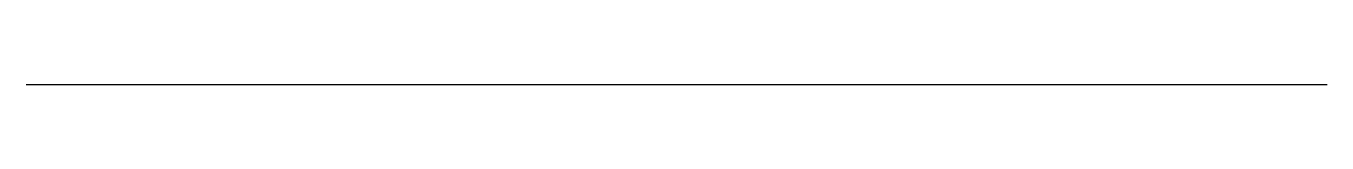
# Model space of a CAD drawing. Header units: millimetres. Extents: x 411.6 to 433, y 627.1 to 627.1.
import ezdxf

# ---------------------------------------------------------------- set-up
doc = ezdxf.new("R2010")
doc.units = ezdxf.units.MM
doc.layers.add('CajetinAtributos', color=14, linetype='Continuous')

msp = doc.modelspace()

# ---------------------------------------------------------------- linework, layer by layer
at = {"layer": 'CajetinAtributos', "extrusion": (1, 0, 0)}
msp.add_line((411.64, 627.12, 450.56), (433.016, 627.12, 450.727), dxfattribs=at)

doc.saveas('drawing.dxf')
